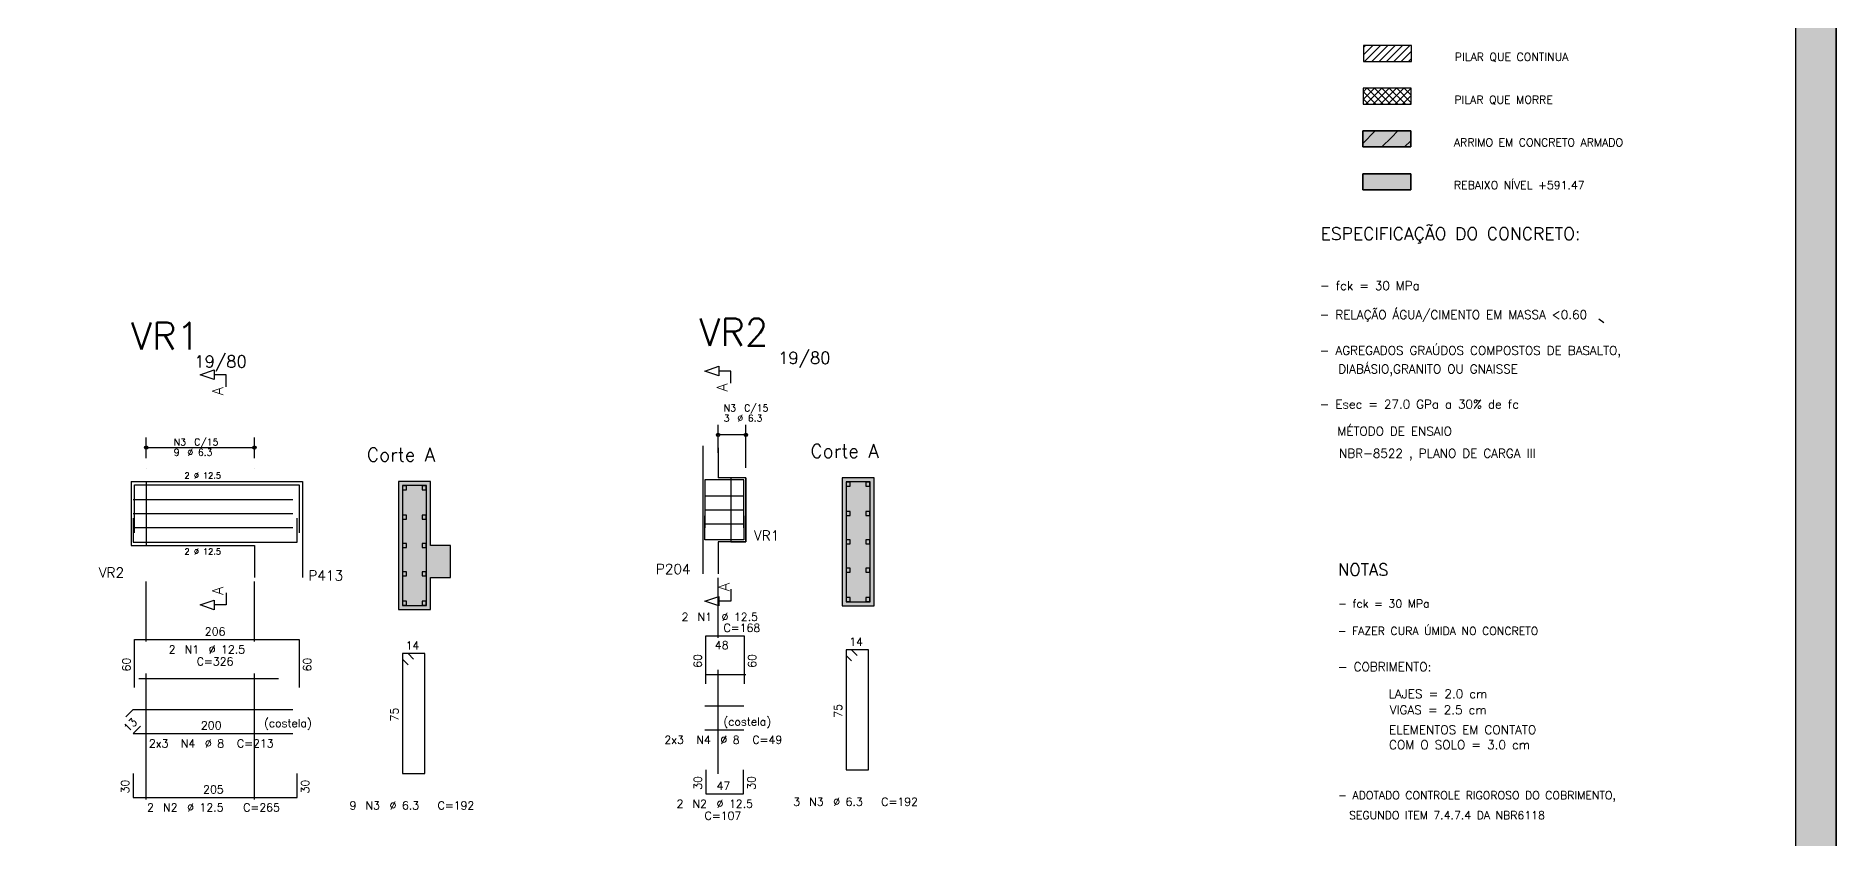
# Model space of a CAD drawing. Extents: x 0 to 119, y 0 to 84.
# Drawn here: x 73.92 to 118.9, y 37.87 to 57.93 of the extents above; entities that cross this region are included whole.
import ezdxf

# ---------------------------------------------------------------- set-up
doc = ezdxf.new("R2010")
doc.units = 0
doc.header["$LTSCALE"] = 100
doc.header["$MEASUREMENT"] = 0
for name, pattern in [('ESTILO_TQS_0001', [0.85, 0.7, -0.15]), ('ESTILO_TQS_0002', [0.3, 0.2, -0.1]), ('ESTILO_TQS_0003', [2.05, 1.5, -0.2, 0.15, -0.2])]:
    doc.linetypes.add(name, pattern=pattern)
for name, color, linetype in [('1', 1, 'CONTINUOUS'), ('12', 12, 'CONTINUOUS'), ('13', 13, 'CONTINUOUS'), ('2', 2, 'CONTINUOUS'), ('20', 4, 'CONTINUOUS'), ('26', 3, 'CONTINUOUS'), ('29', 7, 'CONTINUOUS'), ('3', 3, 'CONTINUOUS'), ('4', 4, 'CONTINUOUS'), ('8', 8, 'CONTINUOUS'), ('9', 9, 'CONTINUOUS')]:
    doc.layers.add(name, color=color, linetype=linetype)
doc.styles.get("Standard").update_dxf_attribs({"font": 'ROMANS.SHX'})

msp = doc.modelspace()

# ---------------------------------------------------------------- linework, layer by layer
at = {"layer": '1', "linetype": 'ESTILO_TQS_0002'}
for p, q in [((76.29569, 46.78787), (76.67569, 46.78787)), ((76.67569, 46.78787), (76.67569, 45.18787)), ((76.29569, 45.18787), (76.67569, 45.18787))]:
    msp.add_line(p, q, dxfattribs=at)
at = {"layer": '1', "linetype": 'ESTILO_TQS_0003'}
for p, q in [((76.48569, 41.86287), (79.97569, 41.86287)), ((91.6616, 41.95512), (90.6676, 41.95512))]:
    msp.add_line(p, q, dxfattribs=at)
at = {"layer": '1', "linetype": 'ESTILO_TQS_0001'}
for p, q in [((76.161842, 40.904022), (76.34569, 41.08787)), ((76.34569, 41.08787), (80.33609, 41.08787)), ((90.6312, 41.18012), (91.6116, 41.18012))]:
    msp.add_line(p, q, dxfattribs=at)
at = {"layer": '1', "linetype": 'Continuous'}
for points in [[(83.77569, 43.58787), (83.77569, 44.38787), (84.27569, 44.38787), (84.27569, 45.18787), (83.77569, 45.18787), (83.77569, 46.78787), (82.97569, 46.78787), (82.97569, 43.58787), (83.77569, 43.58787)], [(94.8616, 43.68012), (94.8616, 46.88012), (94.0616, 46.88012), (94.0616, 43.68012), (94.8616, 43.68012)]]:
    msp.add_lwpolyline(points, dxfattribs=at)
at = {"layer": '1', "linetype": 'ESTILO_TQS_0002'}
msp.add_lwpolyline([(91.2816, 45.28012), (91.6616, 45.28012), (91.6616, 46.88012), (91.2816, 46.88012), (91.2816, 45.28012)], dxfattribs=at)
at = {"layer": '1', "linetype": 'Continuous'}
for points in [[(82.97569, 46.78787), (83.77569, 43.58787), (83.77569, 46.78787)], [(82.97569, 46.78787), (82.97569, 43.58787), (83.77569, 43.58787)], [(83.77569, 43.58787), (83.77569, 44.38787), (83.77569, 46.78787)], [(83.77569, 46.78787), (83.77569, 44.38787), (83.77569, 45.18787)], [(94.8616, 43.68012), (94.8616, 46.88012), (94.0616, 46.88012)], [(94.8616, 43.68012), (94.0616, 46.88012), (94.0616, 43.68012)], [(83.77569, 44.38787), (84.27569, 44.38787), (83.77569, 45.18787)], [(83.77569, 45.18787), (84.27569, 44.38787), (84.27569, 45.18787)], [(94.8616, 43.68012), (94.0616, 43.68012), (94.8616, 43.68012)]]:
    msp.add_solid(points, dxfattribs=at)
at = {"layer": '12', "linetype": 'Continuous'}
for p, q in [((107.09411, 57.455214), (107.329875, 57.690979)), ((107.09411, 57.639062), (107.146027, 57.690979)), ((107.113727, 57.290983), (107.513723, 57.690979)), ((107.297575, 57.290983), (107.69757, 57.690979)), ((107.481423, 57.290983), (107.881418, 57.690979)), ((107.66527, 57.290983), (108.065266, 57.690979)), ((107.849118, 57.290983), (108.249114, 57.690979)), ((108.032966, 57.290983), (108.294097, 57.552115)), ((108.216814, 57.290983), (108.294097, 57.368267))]:
    msp.add_line(p, q, dxfattribs=at)
at = {"layer": '13', "linetype": 'Continuous'}
for p, q in [((107.08314, 56.341157), (107.363792, 56.621809)), ((107.08314, 56.525005), (107.179944, 56.621809)), ((107.08314, 56.541369), (107.402696, 56.221813)), ((107.08314, 56.357521), (107.218848, 56.221813)), ((107.147644, 56.221813), (107.547639, 56.621809)), ((107.186548, 56.621809), (107.586544, 56.221813)), ((107.331492, 56.221813), (107.731487, 56.621809)), ((107.370396, 56.621809), (107.770391, 56.221813)), ((107.515339, 56.221813), (107.915335, 56.621809)), ((107.554243, 56.621809), (107.954239, 56.221813)), ((107.699187, 56.221813), (108.099183, 56.621809)), ((107.738091, 56.621809), (108.138087, 56.221813)), ((107.883035, 56.221813), (108.283127, 56.621809)), ((107.921939, 56.621809), (108.283127, 56.260621)), ((108.066883, 56.221813), (108.283127, 56.438058)), ((108.105787, 56.621809), (108.283127, 56.444469)), ((108.25073, 56.221813), (108.283127, 56.25421))]:
    msp.add_line(p, q, dxfattribs=at)
at = {"layer": '2', "linetype": 'Continuous'}
for p, q in [((113.096907, 50.757633), (112.971045, 50.847836)), ((90.9626, 47.50512), (90.9626, 48.203999)), ((91.6616, 47.13012), (91.6616, 48.203999)), ((76.67569, 47.36787), (76.67569, 47.88787)), ((79.37569, 47.36787), (79.37569, 47.88787)), ((90.5826, 47.68012), (90.5826, 46.88012)), ((91.6616, 47.953999), (90.9626, 47.953999)), ((76.67569, 47.63787), (79.37569, 47.63787)), ((90.9626, 47.63012), (90.9626, 46.88012)), ((90.9626, 47.25512), (90.9626, 47.25512)), ((76.29569, 46.78787), (76.29569, 45.18787)), ((76.29569, 46.78787), (76.29569, 45.18787)), ((76.29569, 46.78787), (76.29569, 45.18787)), ((76.29569, 46.78787), (76.67569, 46.78787)), ((76.67569, 47.11787), (76.67569, 47.11787)), ((76.67569, 46.78787), (79.37569, 46.78787)), ((76.67569, 46.78787), (76.67569, 45.18787)), ((79.37569, 47.11787), (79.37569, 47.11787)), ((79.37569, 46.78787), (80.57569, 46.78787)), ((80.57569, 46.78787), (80.57569, 45.18787)), ((83.77569, 46.78787), (82.97569, 46.78787)), ((82.97569, 46.78787), (82.97569, 43.58787)), ((83.77569, 45.18787), (83.77569, 46.78787)), ((90.5826, 46.88012), (90.5826, 45.28012)), ((91.6616, 46.88012), (90.9626, 46.88012)), ((91.6616, 46.88012), (91.6616, 45.28012)), ((91.6616, 46.88012), (91.6616, 46.88012)), ((94.8616, 46.88012), (94.0616, 46.88012)), ((94.0616, 46.88012), (94.0616, 43.68012)), ((94.8616, 43.68012), (94.8616, 46.88012)), ((76.29569, 45.18787), (76.67569, 45.18787)), ((76.67569, 45.18787), (79.37569, 45.18787)), ((79.37569, 45.18787), (79.37569, 44.38787)), ((80.57569, 45.18787), (80.57569, 44.38787)), ((84.27569, 45.18787), (83.77569, 45.18787)), ((90.5826, 45.28012), (90.5826, 44.48012)), ((91.6616, 45.28012), (90.9626, 45.28012)), ((90.9626, 45.28012), (90.9626, 44.48012)), ((83.77569, 43.58787), (83.77569, 44.38787)), ((83.77569, 44.38787), (84.27569, 44.38787)), ((94.0616, 43.68012), (94.8616, 43.68012)), ((82.97569, 43.58787), (83.77569, 43.58787))]:
    msp.add_line(p, q, dxfattribs=at)
at = {"layer": '2', "linetype": 'ESTILO_TQS_0003'}
for p, q in [((76.67569, 42.78987), (76.67569, 44.28787)), ((79.37569, 42.78987), (79.37569, 44.28787)), ((90.9626, 42.88212), (90.9626, 44.38012)), ((76.67569, 38.83987), (76.67569, 41.98587)), ((79.37569, 38.83987), (79.37569, 41.98587)), ((90.9626, 39.477328), (90.9626, 42.07812))]:
    msp.add_line(p, q, dxfattribs=at)
at = {"layer": '2', "linetype": 'Continuous'}
for points in [[(0.000081, -0.000038), (118.900081, -0.000038), (118.900081, 84.099962), (0.000081, 84.099962), (0.000081, -0.000038)], [(117.900081, 84.099962), (118.900081, 84.099962), (118.900081, -0.000038), (117.900081, -0.000038), (117.900081, 84.099962)], [(2.500081, 0.999962), (117.900081, 0.999962), (117.900081, 83.099962), (2.500081, 83.099962), (2.500081, 0.999962)], [(78.67569, 49.15787), (78.67569, 49.45787), (78.37569, 49.45787), (78.37569, 49.33787), (78.02569, 49.45787), (78.37569, 49.57787), (78.37569, 49.45787)], [(91.282628, 49.25012), (91.282628, 49.55012), (90.982628, 49.55012), (90.982628, 49.43012), (90.632628, 49.55012), (90.982628, 49.67012), (90.982628, 49.55012)], [(83.08069, 46.58287), (83.18069, 46.58287), (83.18069, 46.68287), (83.08069, 46.68287), (83.08069, 46.58287)], [(83.57069, 46.58287), (83.67069, 46.58287), (83.67069, 46.68287), (83.57069, 46.68287), (83.57069, 46.58287)], [(94.1666, 46.67512), (94.2666, 46.67512), (94.2666, 46.77512), (94.1666, 46.77512), (94.1666, 46.67512)], [(94.6566, 46.67512), (94.7566, 46.67512), (94.7566, 46.77512), (94.6566, 46.77512), (94.6566, 46.67512)], [(83.08069, 45.84327), (83.18069, 45.84327), (83.18069, 45.94327), (83.08069, 45.94327), (83.08069, 45.84327)], [(83.57069, 45.84327), (83.67069, 45.84327), (83.67069, 45.94327), (83.57069, 45.94327), (83.57069, 45.84327)], [(94.1666, 45.93552), (94.2666, 45.93552), (94.2666, 46.03552), (94.1666, 46.03552), (94.1666, 45.93552)], [(94.6566, 45.93552), (94.7566, 45.93552), (94.7566, 46.03552), (94.6566, 46.03552), (94.6566, 45.93552)], [(83.08069, 45.13787), (83.18069, 45.13787), (83.18069, 45.23787), (83.08069, 45.23787), (83.08069, 45.13787)], [(83.57069, 45.13787), (83.67069, 45.13787), (83.67069, 45.23787), (83.57069, 45.23787), (83.57069, 45.13787)], [(94.1666, 45.23012), (94.2666, 45.23012), (94.2666, 45.33012), (94.1666, 45.33012), (94.1666, 45.23012)], [(94.6566, 45.23012), (94.7566, 45.23012), (94.7566, 45.33012), (94.6566, 45.33012), (94.6566, 45.23012)], [(83.08069, 44.43247), (83.18069, 44.43247), (83.18069, 44.53247), (83.08069, 44.53247), (83.08069, 44.43247)], [(83.57069, 44.43247), (83.67069, 44.43247), (83.67069, 44.53247), (83.57069, 44.53247), (83.57069, 44.43247)], [(94.1666, 44.52472), (94.2666, 44.52472), (94.2666, 44.62472), (94.1666, 44.62472), (94.1666, 44.52472)], [(94.6566, 44.52472), (94.7566, 44.52472), (94.7566, 44.62472), (94.6566, 44.62472), (94.6566, 44.52472)], [(91.282628, 44.09512), (91.282628, 43.79512), (90.982628, 43.79512), (90.982628, 43.67512), (90.632628, 43.79512), (90.982628, 43.91512), (90.982628, 43.79512)], [(78.67569, 44.00287), (78.67569, 43.70287), (78.37569, 43.70287), (78.37569, 43.58287), (78.02569, 43.70287), (78.37569, 43.82287), (78.37569, 43.70287)], [(83.08069, 43.69287), (83.18069, 43.69287), (83.18069, 43.79287), (83.08069, 43.79287), (83.08069, 43.69287)], [(83.57069, 43.69287), (83.67069, 43.69287), (83.67069, 43.79287), (83.57069, 43.79287), (83.57069, 43.69287)], [(94.1666, 43.78512), (94.2666, 43.78512), (94.2666, 43.88512), (94.1666, 43.88512), (94.1666, 43.78512)], [(94.6566, 43.78512), (94.7566, 43.78512), (94.7566, 43.88512), (94.6566, 43.88512), (94.6566, 43.78512)]]:
    msp.add_lwpolyline(points, dxfattribs=at)
for centre, radius in [((90.9626, 47.953999), 0.041625), ((90.9626, 47.953999), 0.02075), ((91.6616, 47.953999), 0.041625), ((91.6616, 47.953999), 0.02075), ((76.67569, 47.63787), 0.041625), ((76.67569, 47.63787), 0.02075), ((79.37569, 47.63787), 0.041625), ((79.37569, 47.63787), 0.02075)]:
    msp.add_circle(centre, radius, dxfattribs=at)
at = {"layer": '20', "linetype": 'Continuous'}
msp.add_lwpolyline([(107.07217, 54.083474), (108.272157, 54.083474), (108.272157, 54.483469), (107.07217, 54.483469), (107.07217, 54.083474)], dxfattribs=at)
for points in [[(107.07217, 54.083474), (108.272157, 54.083474), (108.272157, 54.483469)], [(107.07217, 54.083474), (108.272157, 54.483469), (107.07217, 54.483469)], [(107.07217, 54.083474), (107.07217, 54.483469), (107.07217, 54.083474)]]:
    msp.add_solid(points, dxfattribs=at)
at = {"layer": '26', "linetype": 'Continuous'}
msp.add_lwpolyline([(117.900081, 84.099962), (118.900081, 84.099962), (118.900081, -0.000038), (117.900081, -0.000038), (117.900081, 84.099962)], dxfattribs=at)
for points in [[(117.900081, 84.099962), (118.900081, 84.099962), (118.900081, -0.000038)], [(117.900081, 84.099962), (118.900081, -0.000038), (117.900081, -0.000038)], [(117.900081, 84.099962), (117.900081, -0.000038), (117.900081, 84.099962)]]:
    msp.add_solid(points, dxfattribs=at)
at = {"layer": '29', "linetype": 'Continuous'}
for p, q in [((107.07217, 55.239075), (107.385734, 55.552639)), ((107.551424, 55.152644), (107.791051, 55.39227)), ((107.791051, 55.39227), (107.951419, 55.552639)), ((108.117109, 55.152644), (108.272157, 55.307691))]:
    msp.add_line(p, q, dxfattribs=at)
msp.add_lwpolyline([(107.07217, 55.152644), (108.272157, 55.152644), (108.272157, 55.552639), (107.07217, 55.552639), (107.07217, 55.152644)], dxfattribs=at)
for points in [[(107.07217, 55.152644), (108.272157, 55.152644), (108.272157, 55.552639)], [(107.07217, 55.152644), (108.272157, 55.552639), (107.07217, 55.552639)], [(107.07217, 55.152644), (107.07217, 55.552639), (107.07217, 55.152644)]]:
    msp.add_solid(points, dxfattribs=at)
at = {"layer": '3', "linetype": 'Continuous'}
for p, q in [((76.34569, 46.34057), (80.33609, 46.34057)), ((76.37819, 45.50787), (76.37819, 46.70787)), ((76.37819, 46.70787), (80.49819, 46.70787)), ((80.49819, 46.70787), (80.49819, 45.50787)), ((90.6312, 46.43282), (91.6116, 46.43282)), ((76.34569, 45.98787), (80.33609, 45.98787)), ((90.6312, 46.08012), (91.6116, 46.08012)), ((76.34569, 45.86787), (76.34569, 45.26787)), ((76.34569, 45.63517), (80.33609, 45.63517)), ((80.44569, 45.26787), (80.44569, 45.86787)), ((90.6312, 45.72742), (91.6116, 45.72742)), ((76.34569, 45.26787), (80.44569, 45.26787))]:
    msp.add_line(p, q, dxfattribs=at)
for points in [[(91.6116, 45.63012), (91.6116, 46.83012), (90.6326, 46.83012), (90.6326, 45.63012)], [(94.1616, 46.78012), (94.1616, 43.78012), (94.7616, 43.78012), (94.7616, 46.78012), (94.1616, 46.78012)], [(83.67569, 46.68787), (83.07569, 46.68787), (83.07569, 43.68787), (83.67569, 43.68787), (83.67569, 46.68787), (83.07569, 46.68787)], [(91.6116, 45.93012), (91.6116, 45.33012), (90.6326, 45.33012), (90.6326, 45.93012)]]:
    msp.add_lwpolyline(points, dxfattribs=at)
at = {"layer": '4', "linetype": 'Continuous'}
for points in [[(107.07217, 55.552639), (108.272157, 55.552639), (108.272157, 55.152644), (107.07217, 55.152644), (107.07217, 55.552639)], [(107.07217, 54.483469), (108.272157, 54.483469), (108.272157, 54.083474), (107.07217, 54.083474), (107.07217, 54.483469)]]:
    msp.add_lwpolyline(points, dxfattribs=at)
at = {"layer": '8', "linetype": 'Continuous'}
msp.add_lwpolyline([(107.09411, 57.290983), (108.294097, 57.290983), (108.294097, 57.690979), (107.09411, 57.690979), (107.09411, 57.290983)], dxfattribs=at)
at = {"layer": '9', "linetype": 'Continuous'}
for p, q in [((76.37819, 41.63787), (76.37819, 42.83787)), ((76.37819, 42.83787), (80.49819, 42.83787)), ((80.49819, 42.83787), (80.49819, 41.63787)), ((90.6542, 41.73012), (90.6542, 42.93012)), ((90.6542, 42.93012), (91.6142, 42.93012)), ((91.6142, 42.93012), (91.6142, 41.73012)), ((83.21569, 42.48787), (83.07569, 42.48787)), ((83.07569, 42.48787), (83.07569, 39.48787)), ((83.63569, 42.48787), (83.07569, 42.48787)), ((83.07569, 42.48787), (83.07569, 42.34787)), ((83.07569, 42.34787), (83.21569, 42.20787)), ((83.35569, 42.34787), (83.21569, 42.48787)), ((83.63569, 39.48787), (83.63569, 42.48787)), ((94.3016, 42.58012), (94.1616, 42.58012)), ((94.1616, 42.58012), (94.1616, 39.58012)), ((94.7216, 42.58012), (94.1616, 42.58012)), ((94.1616, 42.58012), (94.1616, 42.44012)), ((94.1616, 42.44012), (94.3016, 42.30012)), ((94.4416, 42.44012), (94.3016, 42.58012)), ((94.7216, 39.58012), (94.7216, 42.58012)), ((76.529538, 40.671718), (76.34569, 40.48787)), ((76.34569, 40.48787), (80.33609, 40.48787)), ((90.6312, 40.58012), (91.6116, 40.58012)), ((76.34569, 39.48787), (76.34569, 38.88787)), ((80.44569, 38.88787), (80.44569, 39.48787)), ((83.07569, 39.48787), (83.63569, 39.48787)), ((90.6576, 39.58012), (90.6576, 38.98012)), ((91.5976, 38.98012), (91.5976, 39.58012)), ((94.1616, 39.58012), (94.7216, 39.58012)), ((76.34569, 38.88787), (80.44569, 38.88787)), ((90.6576, 38.98012), (91.5976, 38.98012))]:
    msp.add_line(p, q, dxfattribs=at)
msp.add_lwpolyline([(107.08314, 56.221813), (108.283127, 56.221813), (108.283127, 56.621809), (107.08314, 56.621809), (107.08314, 56.221813)], dxfattribs=at)

# ---------------------------------------------------------------- texts
at = {"layer": '2', "linetype": 'Continuous'}
for s, height, p in [('PILAR QUE CONTINUA', 0.2, (109.374574, 57.304811)), ('PILAR QUE MORRE', 0.2, (109.363594, 56.235646)), ('ARRIMO EM CONCRETO ARMADO', 0.2, (109.352623, 55.166476)), ('REBAIXO NÍVEL +591.47', 0.2, (109.352623, 54.097307)), ('- fck = 30 MPa', 0.218, (106.003933, 51.575493)), ('- RELAÇÃO ÁGUA/CIMENTO EM MASSA <0.60', 0.219, (105.997817, 50.850606)), ('19/80', 0.3, (77.87569, 49.63787)), ('19/80', 0.3, (92.4626, 49.73012)), ('- AGREGADOS GRAÚDOS COMPOSTOS DE BASALTO,', 0.219137, (105.997817, 49.954754)), ('DIABÁSIO,GRANITO OU GNAISSE', 0.219137, (106.461405, 49.491166)), ('N3', 0.17, (91.10628, 48.540876)), ('C/15', 0.17, (91.61628, 48.540876)), ('- Esec = 27.0 GPa a 30% de fc', 0.218, (105.997817, 48.610385)), ('3', 0.17, (91.10628, 48.285876)), ('%%c 6.3', 0.17, (91.44628, 48.285876)), ('MÉTODO DE ENSAIO', 0.219051, (106.437636, 47.934802)), ('N3', 0.17, (77.36269, 47.68887)), ('C/15', 0.17, (77.87269, 47.68887)), ('Corte A', 0.34, (93.2716, 47.38012)), ('9', 0.17, (77.36269, 47.43387)), ('%%c 6.3', 0.17, (77.70269, 47.43387)), ('Corte A', 0.34, (82.18569, 47.28787)), ('NBR-8522 , PLANO DE CARGA III', 0.219051, (106.481759, 47.383271)), ('2 %%c 12.5', 0.15, (77.63069, 46.86287)), ('VR1', 0.25, (91.861457, 45.310385)), ('2 %%c 12.5', 0.15, (77.63069, 44.96287)), ('VR2', 0.25, (75.489325, 44.38383)), ('P413', 0.25, (80.72569, 44.31287)), ('P204', 0.25, (89.409034, 44.47501)), ('- fck = 30 MPa', 0.2, (106.45637, 43.634024)), ('2', 0.2, (90.051508, 43.301288)), ('N1', 0.2, (90.451508, 43.301288)), ('%%c 12.5', 0.2, (91.051508, 43.301288)), ('C=168', 0.2, (91.100701, 43.02859)), ('- FAZER CURA ÚMIDA NO CONCRETO', 0.2, (106.446148, 42.950262)), ('206', 0.2, (78.13819, 42.93787)), ('14', 0.2, (83.15569, 42.58787)), ('48', 0.2, (90.881963, 42.596442)), ('14', 0.2, (94.2416, 42.68012)), ('2', 0.2, (77.23589, 42.48787)), ('N1', 0.2, (77.63589, 42.48787)), ('C=326', 0.2, (77.93589, 42.18787)), ('%%c 12.5', 0.2, (78.23589, 42.48787)), ('- COBRIMENTO:', 0.22, (106.449164, 42.046784)), ('LAJES = 2.0 cm', 0.22, (107.717848, 41.369191)), ('VIGAS = 2.5 cm', 0.22, (107.747959, 40.967722)), ('200', 0.2, (78.04089, 40.58787)), ('(costela)', 0.2, (79.619102, 40.64588)), ('(costela)', 0.2, (91.098544, 40.683823)), ('ELEMENTOS EM CONTATO', 0.22, (107.730496, 40.470043)), ('2x3', 0.2, (76.74089, 40.13787)), ('N4', 0.2, (77.54089, 40.13787)), ('%%c 8', 0.2, (78.14089, 40.13787)), ('C=213', 0.2, (78.94089, 40.13787)), ('2x3', 0.2, (89.6214, 40.23012)), ('N4', 0.2, (90.4214, 40.23012)), ('%%c 8', 0.2, (91.0214, 40.23012)), ('C=49', 0.2, (91.8214, 40.23012)), ('COM O SOLO = 3.0 cm', 0.22, (107.730496, 40.096043)), ('205', 0.2, (78.09569, 38.98787)), ('47', 0.2, (90.9276, 39.08012)), ('2', 0.2, (76.69694, 38.53787)), ('N2', 0.2, (77.09694, 38.53787)), ('%%c 12.5', 0.2, (77.69694, 38.53787)), ('C=265', 0.2, (79.09694, 38.53787)), ('9', 0.2, (81.75569, 38.58787)), ('N3', 0.2, (82.15569, 38.58787)), ('%%c 6.3', 0.2, (82.75569, 38.58787)), ('C=192', 0.2, (83.95569, 38.58787)), ('2', 0.2, (89.9276, 38.63012)), ('N2', 0.2, (90.3276, 38.63012)), ('%%c 12.5', 0.2, (90.9276, 38.63012)), ('3', 0.2, (92.8416, 38.68012)), ('N3', 0.2, (93.2416, 38.68012)), ('%%c 6.3', 0.2, (93.8416, 38.68012)), ('C=192', 0.2, (95.0416, 38.68012)), ('- ADOTADO CONTROLE RIGOROSO DO COBRIMENTO,', 0.2, (106.457117, 38.842582)), ('C=107', 0.2, (90.6276, 38.33012)), ('  SEGUNDO ITEM 7.4.7.4 DA NBR6118', 0.2, (106.457117, 38.342582))]:
    msp.add_text(s, height=height, dxfattribs=at).set_placement(p)
for s, height, rotation, p in [('A', 0.272, 90, (78.59409, 48.94027)), ('A', 0.272, 90, (91.201028, 49.03252)), ('A', 0.272, 90, (78.59409, 43.94847)), ('A', 0.272, 90, (91.249193, 44.044425)), ('60', 0.2, 90, (76.27819, 42.03787)), ('60', 0.2, 90, (80.79819, 42.03787)), ('60', 0.2, 90, (90.5542, 42.13012)), ('60', 0.2, 90, (91.9142, 42.13012)), ('75', 0.2, 90, (82.97569, 40.78787)), ('75', 0.2, 90, (94.0616, 40.88012)), ('13', 0.2, 45, (76.225482, 40.509083)), ('30', 0.2, 90, (76.24569, 38.98787)), ('30', 0.2, 90, (80.74569, 38.98787)), ('30', 0.2, 90, (90.5576, 39.08012)), ('30', 0.2, 90, (91.8976, 39.08012))]:
    msp.add_text(s, height=height, rotation=rotation, dxfattribs=at).set_placement(p)
at = {"layer": '4', "linetype": 'Continuous'}
for s, height, p in [('ESPECIFICAÇÃO DO CONCRETO:', 0.3135, (106.022331, 52.827596)), ('VR2', 0.68, (90.4976, 50.18012)), ('VR1', 0.68, (76.29569, 50.08787)), ('NOTAS', 0.3, (106.45637, 44.434024))]:
    msp.add_text(s, height=height, dxfattribs=at).set_placement(p)

doc.saveas('drawing.dxf')
